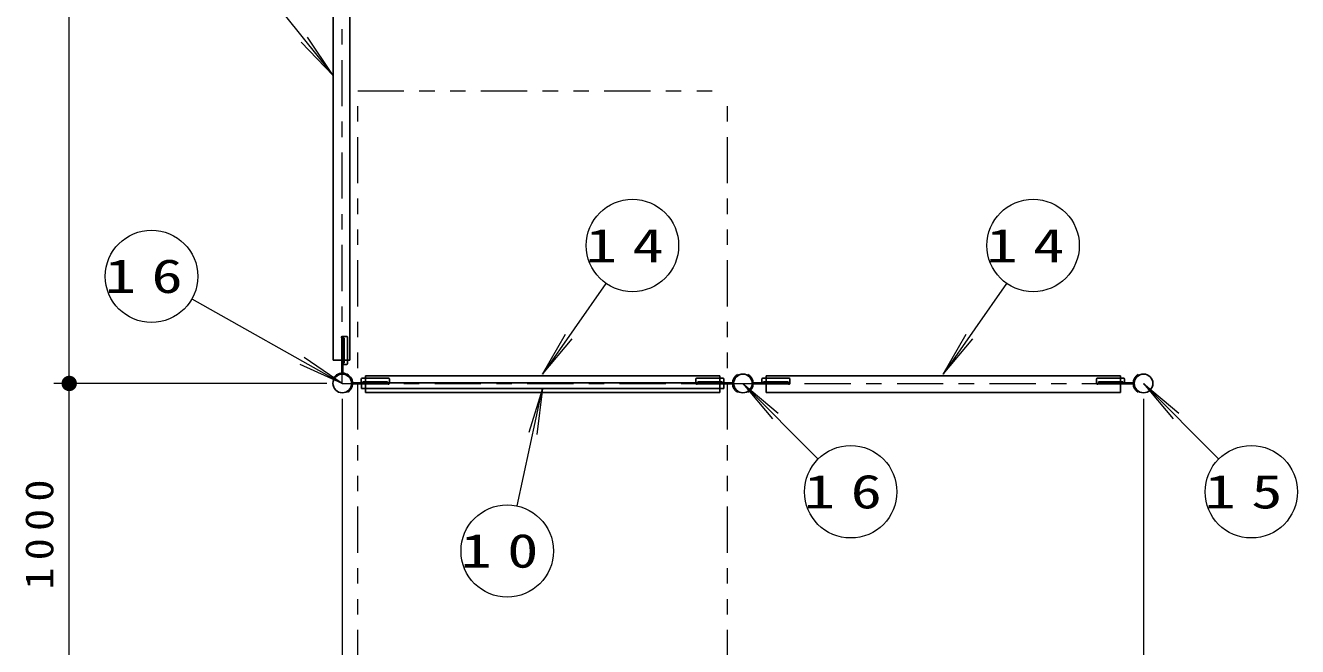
# Model space of a CAD drawing. Units: millimetres on the paper, scale 1:50. Extents: x -385 to 0, y -297 to 267.
# Drawn here: x -338.1 to -255.6, y 90.6 to 131 of the extents above; entities that cross this region are included whole.
import ezdxf

# ---------------------------------------------------------------- set-up
doc = ezdxf.new("R2010")
doc.units = ezdxf.units.MM
doc.linetypes.add('USER2', pattern=[6, 3, -1, 1, -1])
doc.linetypes.add('USER3', pattern=[8, 3, -1, 1, -1, 1, -1])
doc.layers.add('LY_1', color=7, linetype='Continuous', lineweight=25)
doc.styles.add('ＭＳ ゴシック', font='')
doc.styles.get('ＭＳ ゴシック').set_extended_font_data('MS Gothic')

# ---------------------------------------------------------------- blocks, each defined once
blk = doc.blocks.new('filled_dot')
at = {"color": 0, "linetype": 'Continuous', "lineweight": -2, "const_width": 1.25}
blk.add_lwpolyline([(-0.625, 0, 1), (0.625, 0, 1)], format="xyb", close=True, dxfattribs=at)

msp = doc.modelspace()

# ---------------------------------------------------------------- linework, layer by layer
at = {"layer": 'LY_1', "lineweight": 13}
for p, q in [((-335.277, 107.706), (-335.277, 227.706)), ((-324.05, 135.067), (-318.157, 127.706)), ((-318.157, 127.706), (-320.229, 129.875)), ((-318.157, 127.706), (-319.821, 130.202)), ((-300.445, 114.202), (-304.557, 108.306)), ((-274.445, 114.202), (-278.557, 108.306)), ((-327.32, 113.19), (-317.557, 107.706)), ((-304.557, 108.306), (-303.062, 110.907)), ((-278.557, 108.306), (-277.062, 110.907)), ((-304.557, 108.306), (-302.633, 110.607)), ((-278.557, 108.306), (-276.633, 110.607)), ((-317.557, 107.706), (-320.035, 109.397)), ((-317.557, 107.706), (-320.291, 108.941)), ((-318.557, 107.706), (-336.277, 107.706)), ((-335.277, 87.706), (-335.277, 107.706)), ((-306.215, 99.754), (-304.557, 107.374)), ((-304.557, 107.374), (-305.448, 104.509)), ((-304.557, 107.374), (-304.937, 104.398)), ((-291.557, 107.706), (-289.636, 105.401)), ((-291.557, 107.706), (-289.265, 105.77)), ((-286.679, 102.797), (-291.557, 107.706)), ((-265.557, 107.706), (-263.636, 105.401)), ((-265.557, 107.706), (-263.265, 105.77)), ((-260.679, 102.797), (-265.557, 107.706)), ((-317.557, 106.706), (-317.557, 70.782)), ((-265.557, 106.706), (-265.557, 70.782))]:
    msp.add_line(p, q, dxfattribs=at)
at = {"layer": 'LY_1', "linetype": 'USER2', "lineweight": 13}
for q in [(-317.557, 227.706), (-265.557, 107.706)]:
    msp.add_line((-317.557, 107.706), q, dxfattribs=at)
at = {"layer": 'LY_1'}
for p, q in [((-318.157, 146.203), (-318.157, 109.208)), ((-317.057, 146.203), (-317.057, 109.208)), ((-317.605, 110.68), (-317.605, 110.72)), ((-317.589, 110.63), (-317.525, 110.63)), ((-317.589, 108.375), (-317.589, 110.63)), ((-317.565, 110.76), (-317.285, 110.76)), ((-317.565, 110.64), (-317.445, 110.64)), ((-317.525, 108.375), (-317.525, 110.63)), ((-317.445, 110.64), (-317.445, 109.05)), ((-317.225, 109), (-317.225, 110.7)), ((-317.057, 109.208), (-318.157, 109.208)), ((-317.445, 109.05), (-317.525, 109.05)), ((-317.485, 108.94), (-317.285, 108.94)), ((-317.246, 108.224), (-317.214, 108.28)), ((-293.059, 108.206), (-316.055, 108.206)), ((-316.055, 108.206), (-316.055, 107.106)), ((-293.059, 108.206), (-293.059, 107.106)), ((-291.868, 108.224), (-291.9, 108.28)), ((-291.246, 108.224), (-291.214, 108.28)), ((-267.059, 108.206), (-290.055, 108.206)), ((-290.055, 108.206), (-290.055, 107.106)), ((-267.059, 108.206), (-267.059, 107.106)), ((-265.868, 108.224), (-265.9, 108.28)), ((-318.076, 108.017), (-318.131, 108.049)), ((-316.891, 107.674), (-314.633, 107.674)), ((-316.888, 107.738), (-314.633, 107.738)), ((-316.323, 107.778), (-316.323, 107.978)), ((-316.307, 107.754), (-292.807, 107.754)), ((-316.307, 107.374), (-316.307, 107.754)), ((-316.307, 107.374), (-292.807, 107.374)), ((-316.263, 108.038), (-314.563, 108.038)), ((-316.213, 107.818), (-316.213, 107.738)), ((-314.623, 107.818), (-316.213, 107.818)), ((-315.457, 107.738), (-315.457, 107.674)), ((-314.633, 107.674), (-314.633, 107.738)), ((-314.623, 107.698), (-314.623, 107.818)), ((-314.583, 107.658), (-314.543, 107.658)), ((-314.503, 107.698), (-314.503, 107.978)), ((-294.611, 107.698), (-294.611, 107.978)), ((-294.531, 107.658), (-294.571, 107.658)), ((-292.851, 108.038), (-294.551, 108.038)), ((-294.491, 107.818), (-292.901, 107.818)), ((-294.491, 107.698), (-294.491, 107.818)), ((-292.226, 107.738), (-294.481, 107.738)), ((-294.481, 107.674), (-294.481, 107.738)), ((-292.223, 107.674), (-294.481, 107.674)), ((-293.657, 107.738), (-293.657, 107.674)), ((-292.901, 107.818), (-292.901, 107.738)), ((-292.807, 107.374), (-292.807, 107.754)), ((-292.791, 107.778), (-292.791, 107.978)), ((-290.888, 107.738), (-288.633, 107.738)), ((-290.888, 107.674), (-288.633, 107.674)), ((-290.323, 107.778), (-290.323, 107.978)), ((-290.263, 108.038), (-288.563, 108.038)), ((-288.623, 107.818), (-290.213, 107.818)), ((-290.213, 107.818), (-290.213, 107.738)), ((-288.633, 107.674), (-288.633, 107.738)), ((-288.623, 107.698), (-288.623, 107.818)), ((-288.583, 107.658), (-288.543, 107.658)), ((-288.503, 107.698), (-288.503, 107.978)), ((-268.611, 107.698), (-268.611, 107.978)), ((-268.531, 107.658), (-268.571, 107.658)), ((-266.851, 108.038), (-268.551, 108.038)), ((-268.491, 107.818), (-266.901, 107.818)), ((-268.491, 107.698), (-268.491, 107.818)), ((-266.226, 107.738), (-268.481, 107.738)), ((-268.481, 107.674), (-268.481, 107.738)), ((-266.226, 107.674), (-268.481, 107.674)), ((-266.901, 107.818), (-266.901, 107.738)), ((-266.791, 107.778), (-266.791, 107.978)), ((-317.246, 107.187), (-317.214, 107.131)), ((-293.059, 107.106), (-316.055, 107.106)), ((-291.868, 107.187), (-291.9, 107.131)), ((-291.246, 107.187), (-291.214, 107.131)), ((-267.059, 107.106), (-290.055, 107.106)), ((-265.868, 107.187), (-265.9, 107.131))]:
    msp.add_line(p, q, dxfattribs=at)
at = {"layer": 'LY_1', "linetype": 'USER3', "lineweight": 13}
for p, q in [((-316.557, 88.706), (-316.557, 126.706)), ((-316.557, 126.706), (-292.557, 126.706)), ((-292.557, 88.706), (-292.557, 126.706))]:
    msp.add_line(p, q, dxfattribs=at)
at = {"layer": 'LY_1', "lineweight": 13}
for centre in [(-298.729, 116.663), (-272.729, 116.663), (-329.936, 114.66), (-284.565, 100.669), (-258.565, 100.669), (-306.852, 96.823)]:
    msp.add_circle(centre, 3, dxfattribs=at)
at = {"layer": 'LY_1'}
for centre in [(-317.557, 107.706), (-291.557, 107.706), (-265.557, 107.706)]:
    msp.add_circle(centre, 0.605, dxfattribs=at)
for centre, radius, start, end in [((-317.565, 110.72), 0.04, 90, 180), ((-317.565, 110.68), 0.04, 180, 270), ((-317.285, 110.7), 0.06, 0, 90), ((-317.485, 108.98), 0.04, 180, 270), ((-317.285, 109), 0.06, 270, 0), ((-317.557, 107.706), 0.669, 300.85647, 149.14353), ((-291.557, 107.706), 0.669, 120.85647, 239.14353), ((-291.557, 107.706), 0.669, 300.85647, 59.14353), ((-265.557, 107.706), 0.669, 120.85647, 239.14353), ((-316.263, 107.978), 0.06, 90, 180), ((-316.283, 107.778), 0.04, 180, 270), ((-314.583, 107.698), 0.04, 180, 270), ((-314.563, 107.978), 0.06, 0, 90), ((-314.543, 107.698), 0.04, 270, 0), ((-294.551, 107.978), 0.06, 90, 180), ((-294.571, 107.698), 0.04, 180, 270), ((-294.531, 107.698), 0.04, 270, 0), ((-292.851, 107.978), 0.06, 0, 90), ((-292.831, 107.778), 0.04, 270, 0), ((-290.263, 107.978), 0.06, 90, 180), ((-290.283, 107.778), 0.04, 180, 270), ((-288.583, 107.698), 0.04, 180, 270), ((-288.563, 107.978), 0.06, 0, 90), ((-288.543, 107.698), 0.04, 270, 0), ((-268.551, 107.978), 0.06, 90, 180), ((-268.571, 107.698), 0.04, 180, 270), ((-268.531, 107.698), 0.04, 270, 0), ((-266.851, 107.978), 0.06, 0, 90), ((-266.831, 107.778), 0.04, 270, 0)]:
    msp.add_arc(centre, radius, start, end, dxfattribs=at)

# ---------------------------------------------------------------- block references
at = {"layer": 'LY_1', "lineweight": 13, "xscale": 0.4, "yscale": 0.4}
for rotation in [270, 90]:
    msp.add_blockref('filled_dot', (-335.277, 107.706), dxfattribs=dict(at, rotation=rotation))

# ---------------------------------------------------------------- texts
at = {"layer": 'LY_1', "char_height": 2.199, "attachment_point": 5, "style": 'ＭＳ ゴシック'}
for s, insert in [('\\T1.5;\\W1.35;14', (-298.729, 116.663)), ('\\T1.5;\\W1.35;14', (-272.729, 116.663)), ('\\T1.5;\\W1.35;16', (-329.936, 114.66)), ('\\T1.5;\\W1.35;16', (-284.565, 100.669)), ('\\T1.5;\\W1.35;15', (-258.565, 100.669)), ('\\T1.5;\\W1.35;10', (-306.852, 96.823))]:
    msp.add_mtext(s, dxfattribs=dict(at, insert=insert))
at = {"layer": 'LY_1', "insert": (-336.277, 98.127), "char_height": 1.833, "attachment_point": 8, "rotation": 90, "style": 'ＭＳ ゴシック'}
msp.add_mtext('\\T1.33;\\W1.15;1000', dxfattribs=at)

doc.saveas('drawing.dxf')
